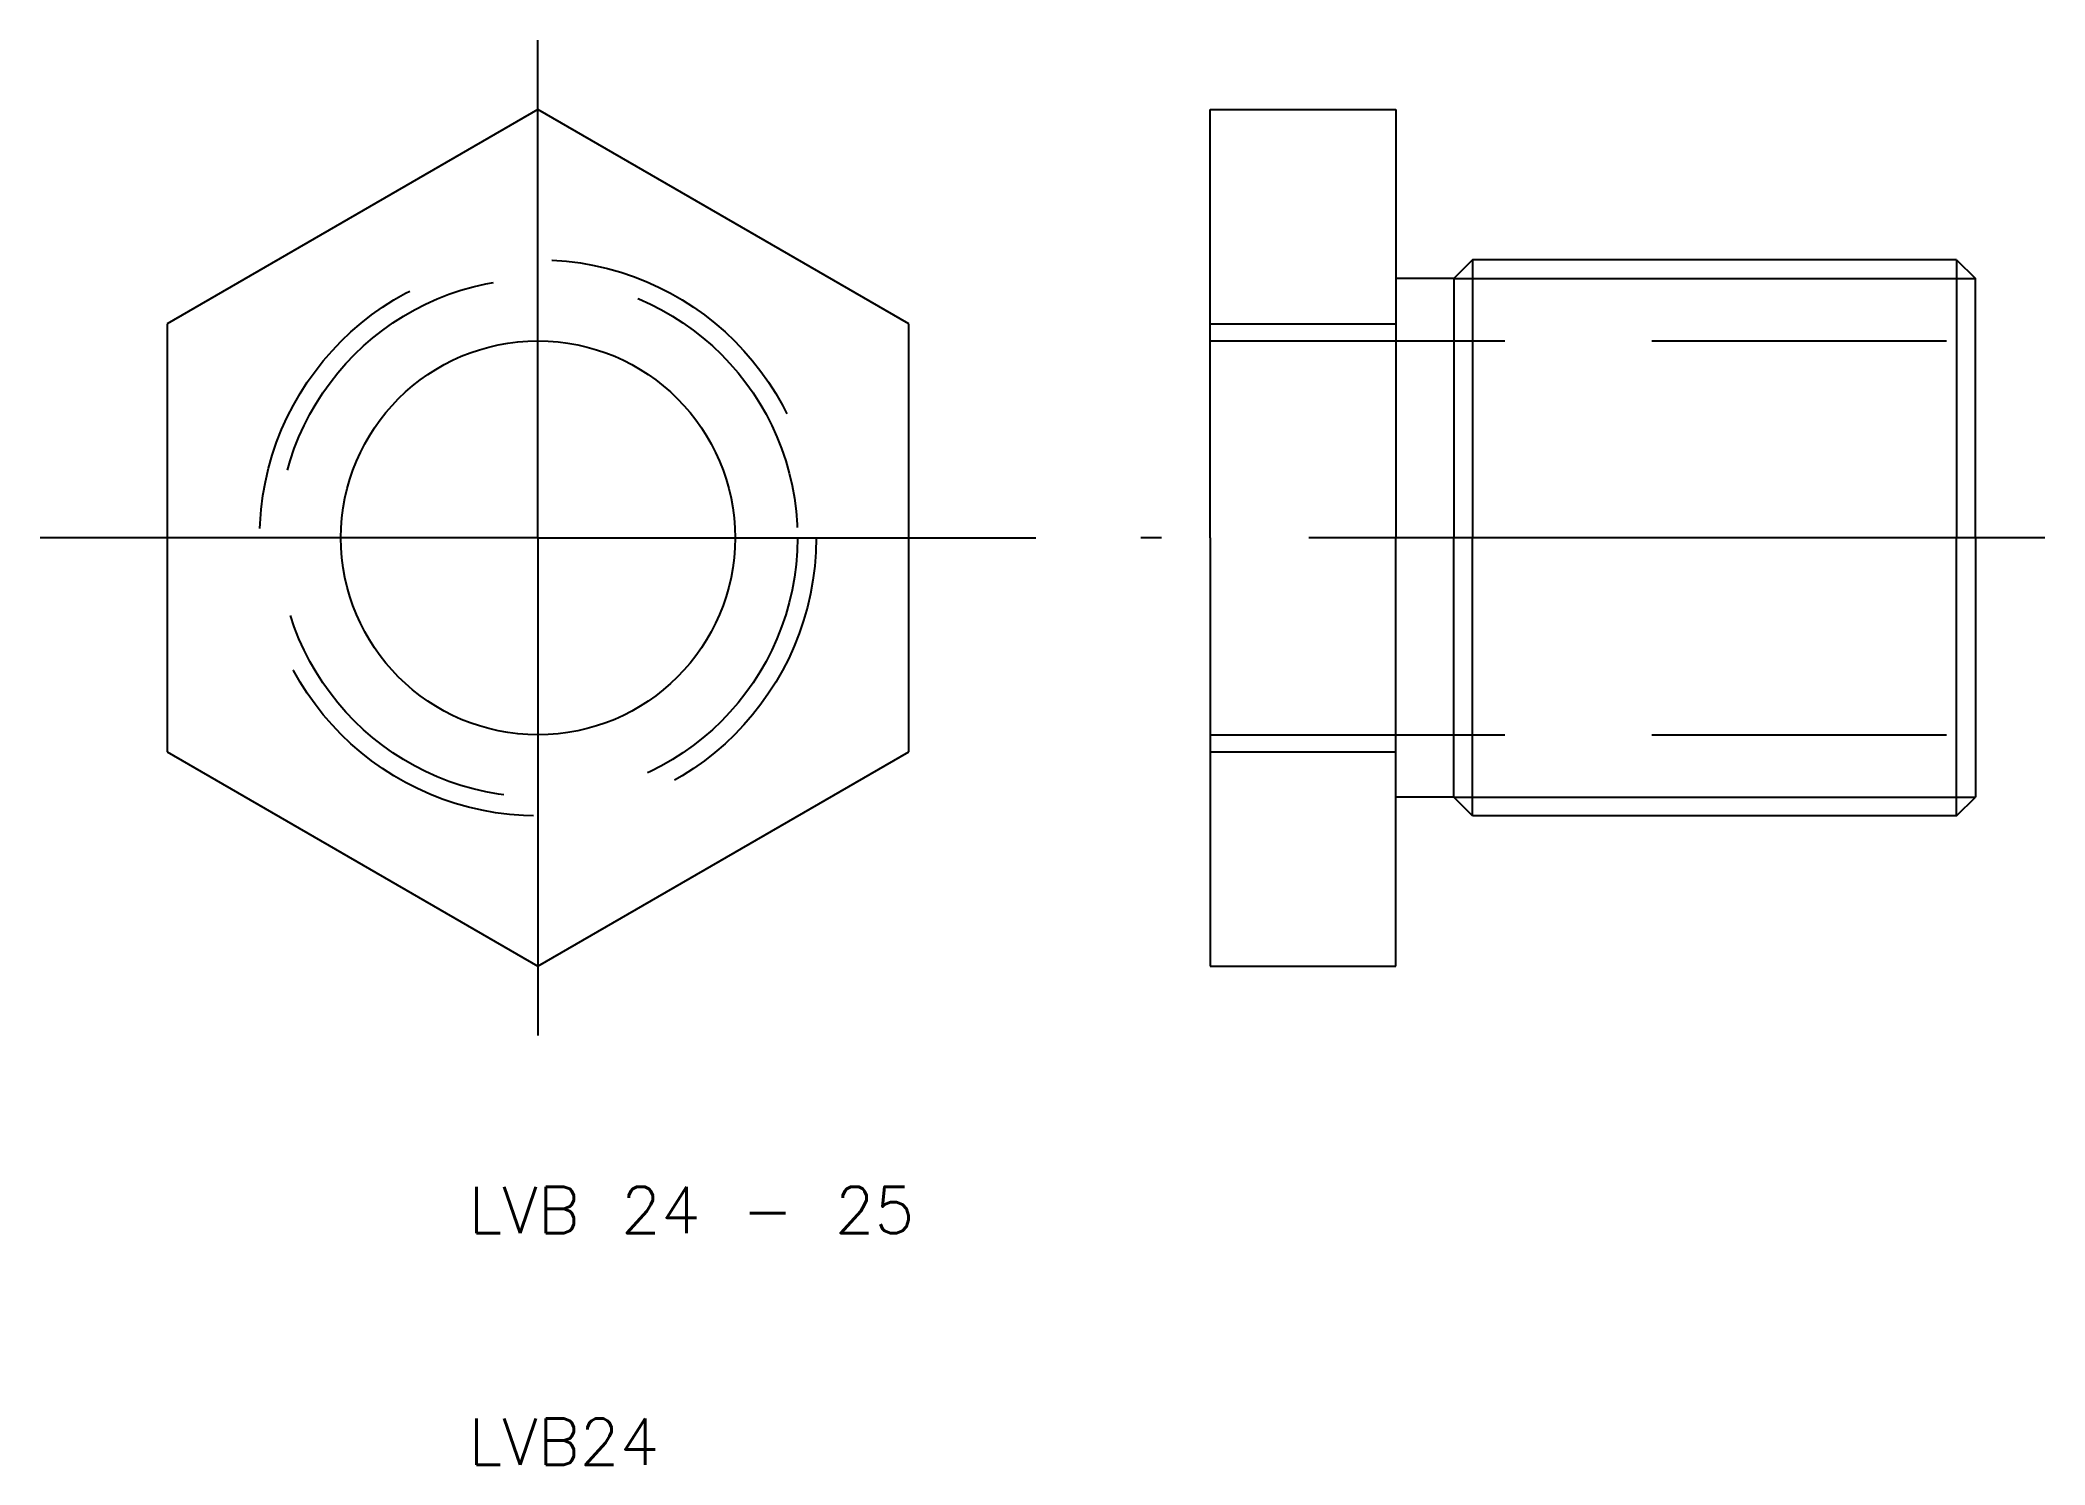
# Model space of a CAD drawing. Extents: x -8.5 to 78, y 10 to 71.5.
import ezdxf

# ---------------------------------------------------------------- set-up
doc = ezdxf.new("R2010")
doc.units = 0
doc.linetypes.add('CENTER', pattern=[50.8, 31.75, -6.35, 6.35, -6.35])
doc.linetypes.add('DASHED', pattern=[19.05, 12.7, -6.35])
doc.layers.get('0').update_dxf_attribs({"linetype": 'CONTINUOUS'})
doc.layers.add('CENTER', color=1, linetype='CENTER')
doc.styles.get("Standard").update_dxf_attribs({"font": 'txt.shx'})

msp = doc.modelspace()

# ---------------------------------------------------------------- linework, layer by layer
for p, q in [((13, 68.475), (-3, 59.238)), ((29, 59.238), (13, 68.475)), ((42, 68.475), (50, 68.475)), ((42, 50), (42, 68.475)), ((50, 68.475), (50, 61.188)), ((53.312, 62), (52.5, 61.188)), ((53.312, 62), (53.312, 50)), ((74.188, 62), (53.312, 62)), ((74.188, 62), (75, 61.188)), ((74.188, 62), (74.188, 50)), ((52.5, 61.188), (50, 61.188)), ((50, 61.188), (50, 50)), ((52.5, 61.188), (52.5, 50)), ((75, 50), (75, 61.188)), ((-3, 59.238), (-3, 40.762)), ((29, 40.762), (29, 59.238)), ((42, 59.238), (50, 59.238)), ((42, 50), (42, 31.525)), ((50, 38.812), (50, 50)), ((52.5, 38.812), (52.5, 50)), ((53.312, 38), (53.312, 50)), ((74.188, 38), (74.188, 50)), ((75, 50), (75, 38.812)), ((-3, 40.762), (13, 31.525)), ((13, 31.525), (29, 40.762)), ((42, 40.762), (50, 40.762)), ((50, 31.525), (50, 38.812)), ((52.5, 38.812), (50, 38.812)), ((53.312, 38), (52.5, 38.812)), ((74.188, 38), (75, 38.812)), ((74.188, 38), (53.312, 38)), ((42, 31.525), (50, 31.525))]:
    msp.add_line(p, q)
at = {"color": 3}
for p, q in [((52.5, 61.188), (75, 61.188)), ((52.5, 38.812), (75, 38.812))]:
    msp.add_line(p, q, dxfattribs=at)
at = {"color": 3, "linetype": 'DASHED'}
for p, q in [((42, 58.5), (75, 58.5)), ((42, 41.5), (75, 41.5))]:
    msp.add_line(p, q, dxfattribs=at)
for radius in [12, 11.188]:
    msp.add_circle((13, 50), radius, dxfattribs=at)
msp.add_circle((13, 50), 8.5)
at = {"layer": 'CENTER'}
for p, q in [((13, 50), (13, 71.475)), ((13, 50), (-8.475, 50)), ((13, 50), (34.475, 50)), ((13, 50), (13, 28.525)), ((78, 50), (39, 50))]:
    msp.add_line(p, q, dxfattribs=at)

# ---------------------------------------------------------------- texts
for s, p in [('LVB 24 - 25', (10, 20)), ('LVB24', (10, 10))]:
    msp.add_text(s, height=2).set_placement(p)

doc.saveas('drawing.dxf')
